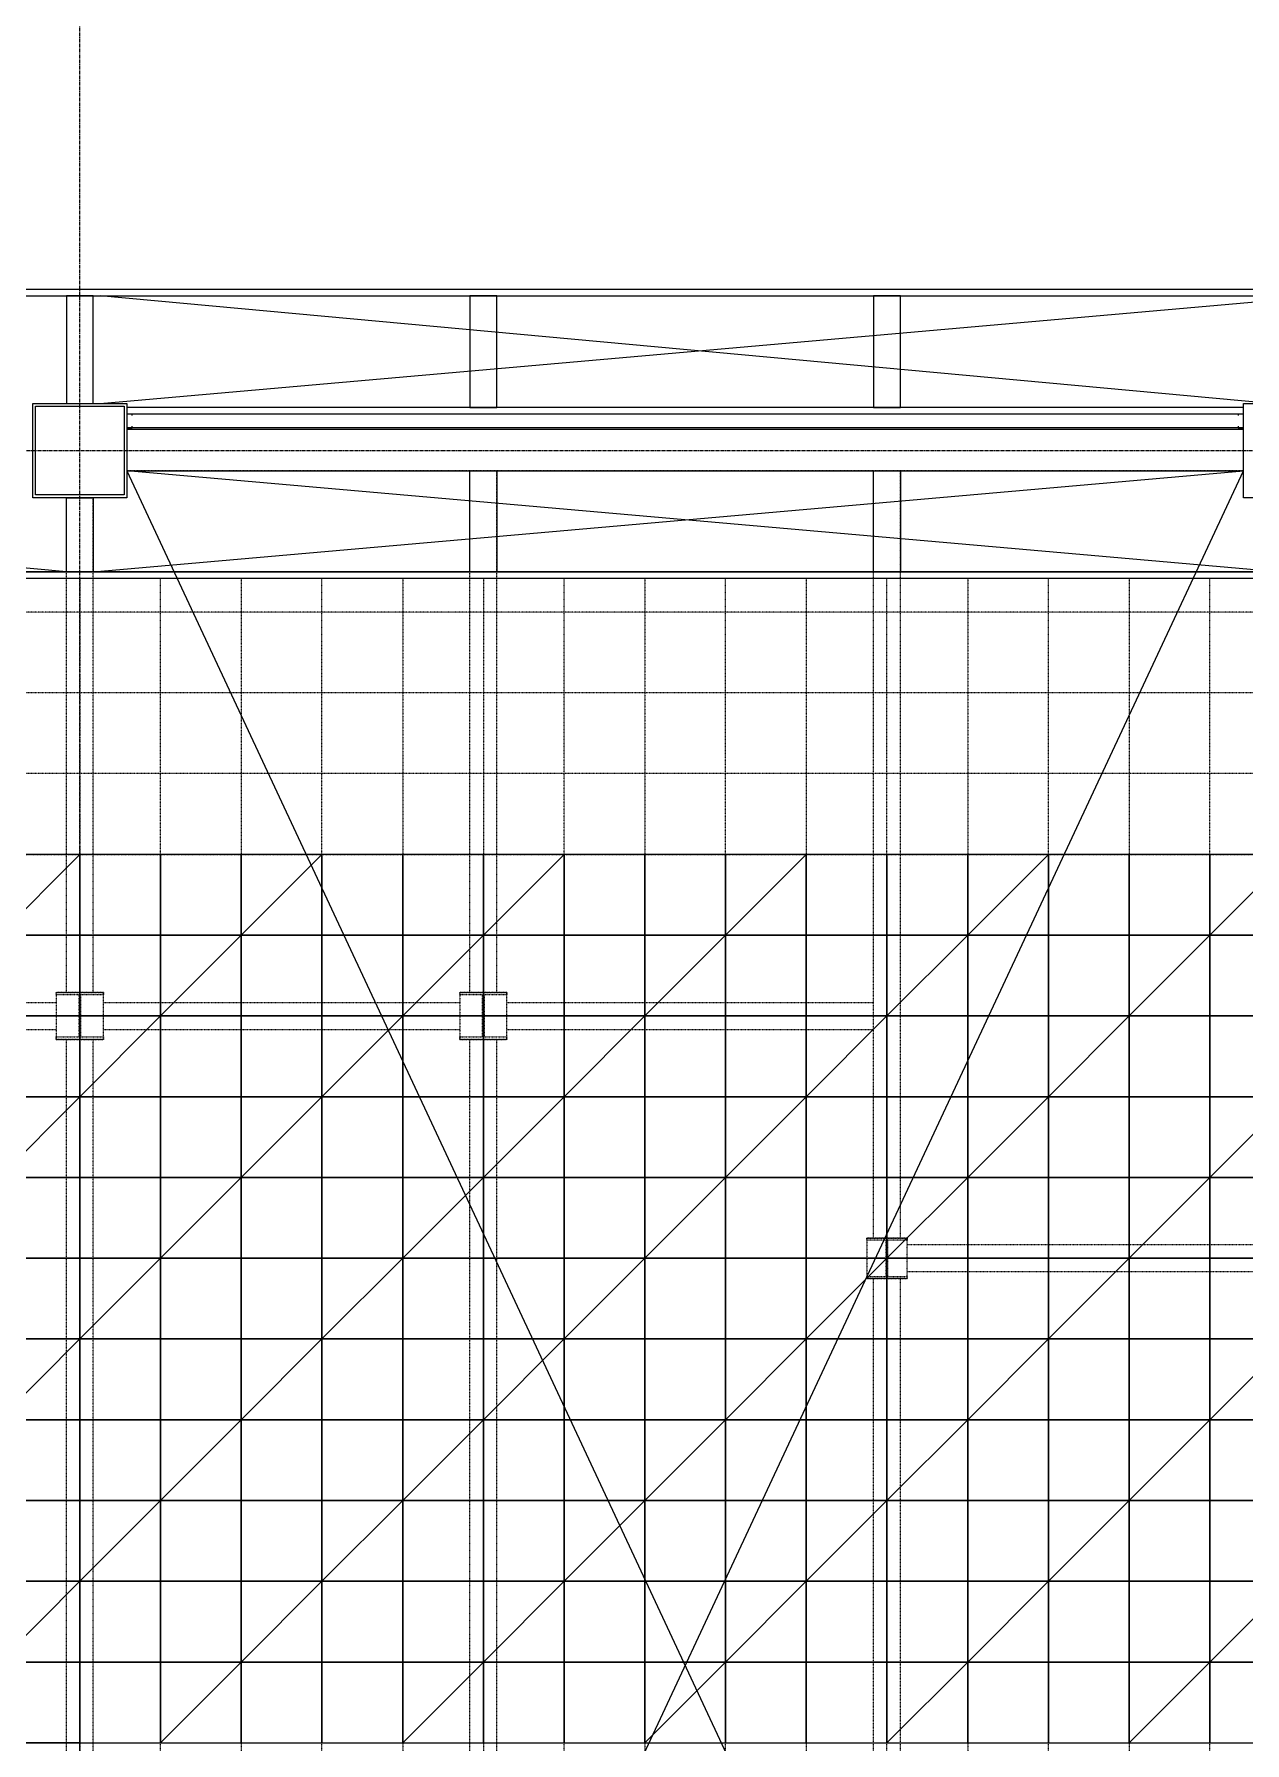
# Model space of a CAD drawing. Extents: x 73996 to 686888, y -9729 to 263202.
# Drawn here: x 417586 to 426586, y 207602 to 220296 of the extents above; entities that cross this region are included whole.
import ezdxf

# ---------------------------------------------------------------- set-up
doc = ezdxf.new("R2010")
doc.units = 0
doc.header["$LTSCALE"] = 20
doc.linetypes.add('Data Center Layout_L20$0$CENTER', pattern=[2, 1.25, -0.25, 0.25, -0.25])
doc.linetypes.add('Data Center Layout_L20$0$DOTK1', pattern=[0.1, 0.05, -0.05])
for name, color, linetype, lineweight in [('Data Center Layout_L20$0$$ALDG', 252, 'Data Center Layout_L20$0$DOTK1', 0), ('Data Center Layout_L20$0$$ALDG-P', 252, 'Continuous', 0), ('Data Center Layout_L20$0$$AREA-RC', 252, 'Continuous', 0), ('Data Center Layout_L20$0$$OOBIKI', 252, 'Data Center Layout_L20$0$DOTK1', 0), ('Data Center Layout_L20$0$ARC', 252, 'Continuous', 0), ('Data Center Layout_L20$0$H-SIN', 252, 'Data Center Layout_L20$0$CENTER', 9), ('Data Center Layout_L20$0$HOJO1', 252, 'Continuous', 0)]:
    doc.layers.add(name, color=color, linetype=linetype, lineweight=lineweight)

# ---------------------------------------------------------------- blocks, each defined once
blk = doc.blocks.new('Data Center Layout_L20$0$BLANK')
blk.add_lwpolyline([(0, 0), (600, 0), (600, 600), (0, 600)], close=True)
blk = doc.blocks.new('Data Center Layout_L20$0$45%-AL-G')
blk.add_line((600, 600), (0, 0))
blk.add_lwpolyline([(0, 0), (600, 0), (600, 600), (0, 600)], close=True)
blk = doc.blocks.new('Data Center Layout_L20$0$A$C80dc7663')
at = {"layer": 'Data Center Layout_L20$0$$ALDG'}
for p, q in [((459940.24, 183095.59), (459940.24, 166395.59)), ((460540.24, 148995.59), (460540.24, 183095.59)), ((461140.24, 183095.59), (461140.24, 148995.59)), ((461740.24, 148995.59), (461740.24, 183095.59)), ((462340.24, 183095.59), (462340.24, 148995.59)), ((462940.24, 183095.59), (462940.24, 148995.59)), ((463540.24, 148995.59), (463540.24, 183095.59)), ((464140.24, 183095.59), (464140.24, 148995.59)), ((464740.24, 148995.59), (464740.24, 183095.59)), ((465340.24, 183095.59), (465340.24, 148995.59)), ((465940.24, 148995.59), (465940.24, 183095.59)), ((466540.24, 183095.59), (466540.24, 148995.59)), ((467140.24, 148995.59), (467140.24, 183095.59)), ((467740.24, 183095.59), (467740.24, 148995.59)), ((468340.24, 148995.59), (468340.24, 183095.59)), ((480590.24, 182845.59), (433390.24, 182845.59)), ((490090.24, 182245.59), (334590.24, 182245.59)), ((490090.24, 181645.59), (339340.24, 181645.59)), ((339340.24, 181045.59), (490090.24, 181045.59)), ((490090.24, 180445.59), (339340.24, 180445.59)), ((531290.24, 179845.59), (334590.24, 179845.59)), ((334590.24, 179245.59), (531290.24, 179245.59)), ((531290.24, 178645.59), (334590.24, 178645.59)), ((334590.24, 178045.59), (531290.24, 178045.59)), ((334590.24, 177445.59), (531290.24, 177445.59)), ((531290.24, 176845.59), (334590.24, 176845.59)), ((334590.24, 176245.59), (531290.24, 176245.59)), ((531290.24, 175645.59), (334590.24, 175645.59)), ((531290.24, 175045.59), (334590.24, 175045.59)), ((334590.24, 174445.59), (531290.24, 174445.59))]:
    blk.add_line(p, q, dxfattribs=at)
at = {"layer": 'Data Center Layout_L20$0$$ALDG-P'}
blk.add_lwpolyline([(423940.24, 172045.59), (486940.24, 172045.59), (486940.24, 181045.59), (423940.24, 181045.59)], close=True, dxfattribs=at)
at = {"layer": 'Data Center Layout_L20$0$$AREA-RC'}
for points in [[(433390.24, 183145.59), (478490.24, 183145.59), (478490.24, 184365.59), (480590.24, 184365.59), (480590.24, 182515.59), (487390.24, 182515.59), (487390.24, 184203.09), (490090.24, 184203.09), (490090.24, 179845.59), (493690.24, 179845.59), (493690.24, 183145.59), (523378.24, 183145.59)], [(500140.24, 170245.59), (486940.24, 170245.59), (486940.24, 181045.59), (423940.24, 181045.59)]]:
    blk.add_lwpolyline(points, dxfattribs=at)
at = {"layer": 'Data Center Layout_L20$0$$OOBIKI'}
for p, q in [((468590.24, 183895.59), (460290.24, 183895.59)), ((462840.24, 180020.59), (462840.24, 183895.59)), ((463040.24, 180020.59), (463040.24, 183895.59)), ((465840.24, 178195.59), (465840.24, 183895.59)), ((466040.24, 178195.59), (466040.24, 183895.59)), ((459840.24, 180020.59), (459840.24, 183695.59)), ((460040.24, 180020.59), (460040.24, 183695.59)), ((457115.24, 179945.59), (459765.24, 179945.59)), ((460115.24, 179945.59), (462765.24, 179945.59)), ((463115.24, 179945.59), (465840.24, 179945.59)), ((457115.24, 179745.59), (459765.24, 179745.59)), ((460115.24, 179745.59), (462765.24, 179745.59)), ((463115.24, 179745.59), (465840.24, 179745.59)), ((459840.24, 169220.59), (459840.24, 179670.59)), ((460040.24, 169220.59), (460040.24, 179670.59)), ((462840.24, 169220.59), (462840.24, 179670.59)), ((463040.24, 169220.59), (463040.24, 179670.59)), ((468790.24, 178145.59), (466090.24, 178145.59)), ((465840.24, 172195.59), (465840.24, 177895.59)), ((466040.24, 172195.59), (466040.24, 177895.59)), ((466090.24, 177945.59), (468790.24, 177945.59))]:
    blk.add_line(p, q, dxfattribs=at)
at = {"layer": 'Data Center Layout_L20$0$$OOBIKI', "linetype": 'Data Center Layout_L20$0$DOTK1'}
for points in [[(459765.24, 180020.59), (460115.24, 180020.59), (460115.24, 180001.59), (459946.24, 180001.59), (459946.24, 179689.59), (460115.24, 179689.59), (460115.24, 179670.59), (459765.24, 179670.59), (459765.24, 179689.59), (459934.24, 179689.59), (459934.24, 180001.59), (459765.24, 180001.59)], [(462765.24, 180020.59), (463115.24, 180020.59), (463115.24, 180001.59), (462946.24, 180001.59), (462946.24, 179689.59), (463115.24, 179689.59), (463115.24, 179670.59), (462765.24, 179670.59), (462765.24, 179689.59), (462934.24, 179689.59), (462934.24, 180001.59), (462765.24, 180001.59)], [(465790.24, 178195.59), (466090.24, 178195.59), (466090.24, 178180.59), (465945.24, 178180.59), (465945.24, 177910.59), (466090.24, 177910.59), (466090.24, 177895.59), (465790.24, 177895.59), (465790.24, 177910.59), (465935.24, 177910.59), (465935.24, 178180.59), (465790.24, 178180.59)]]:
    blk.add_lwpolyline(points, close=True, dxfattribs=at)
at = {"layer": 'Data Center Layout_L20$0$$OOBIKI'}
for points in [[(459765.24, 179670.59), (460115.24, 179670.59), (460115.24, 180020.59), (459765.24, 180020.59)], [(462765.24, 179670.59), (463115.24, 179670.59), (463115.24, 180020.59), (462765.24, 180020.59)], [(465790.24, 177895.59), (466090.24, 177895.59), (466090.24, 178195.59), (465790.24, 178195.59)]]:
    blk.add_lwpolyline(points, close=True, dxfattribs=at)
at = {"layer": 'Data Center Layout_L20$0$ARC'}
for p, q in [((459440.24, 185245.59), (478540.24, 185245.59)), ((459440.24, 185195.59), (478490.24, 185195.59)), ((468790.24, 184395.59), (460090.24, 185195.59)), ((460090.24, 184395.59), (468790.24, 185160.59)), ((468590.24, 184365.59), (460290.24, 184365.59)), ((468590.24, 184315.59), (460290.24, 184315.59)), ((468590.24, 184215.59), (460290.24, 184215.59)), ((468590.24, 184203.09), (460290.24, 184203.09)), ((459840.24, 183145.59), (451290.24, 183895.59)), ((460040.24, 183145.59), (468590.24, 183895.59)), ((460290.24, 183895.59), (468590.24, 183895.59)), ((468840.24, 183145.59), (460290.24, 183895.59)), ((478490.24, 183145.59), (433390.24, 183145.59)), ((478540.24, 183095.59), (433390.24, 183095.59))]:
    blk.add_line(p, q, dxfattribs=at)
for points in [[(459840.24, 184395.59), (460040.24, 184395.59), (460040.24, 185195.59), (459840.24, 185195.59)], [(462840.24, 184365.59), (463040.24, 184365.59), (463040.24, 185195.59), (462840.24, 185195.59)], [(465840.24, 184365.59), (466040.24, 184365.59), (466040.24, 185195.59), (465840.24, 185195.59)], [(459590.24, 183695.59), (459590.24, 184395.59), (460290.24, 184395.59), (460290.24, 183695.59)], [(459610.24, 183715.59), (459610.24, 184375.59), (460270.24, 184375.59), (460270.24, 183715.59)], [(468590.24, 183695.59), (468590.24, 184395.59), (469290.24, 184395.59), (469290.24, 183695.59)], [(462840.24, 183895.59), (463040.24, 183895.59), (463040.24, 183145.59), (462840.24, 183145.59)], [(465840.24, 183895.59), (466040.24, 183895.59), (466040.24, 183145.59), (465840.24, 183145.59)], [(459840.24, 183695.59), (460040.24, 183695.59), (460040.24, 183145.59), (459840.24, 183145.59)]]:
    blk.add_lwpolyline(points, close=True, dxfattribs=at)
for points in [[(460330.24, 184305.59), (460330.24, 184315.59), (460290.24, 184315.59), (460290.24, 184215.59), (460330.24, 184215.59), (460330.24, 184225.59)], [(468550.24, 184225.59), (468550.24, 184215.59), (468590.24, 184215.59), (468590.24, 184315.59), (468550.24, 184315.59), (468550.24, 184305.59)]]:
    blk.add_lwpolyline(points, dxfattribs=at)
at = {"layer": 'Data Center Layout_L20$0$H-SIN'}
for p, q in [((459940.24, 124521.53), (459940.24, 230045.59)), ((294307.41, 184045.59), (588940.24, 184045.59)), ((294307.41, 178045.59), (588940.24, 178045.59))]:
    blk.add_line(p, q, dxfattribs=at)
at = {"layer": 'Data Center Layout_L20$0$HOJO1'}
for p, q in [((460290.24, 183895.59), (468590.24, 166145.59)), ((460290.24, 166145.59), (468590.24, 183895.59))]:
    blk.add_line(p, q, dxfattribs=at)
at = {"layer": 'Data Center Layout_L20$0$$ALDG-P'}
for name, p in [('Data Center Layout_L20$0$45%-AL-G', (459340.24, 180445.59)), ('Data Center Layout_L20$0$BLANK', (459940.24, 180445.59)), ('Data Center Layout_L20$0$BLANK', (460540.24, 180445.59)), ('Data Center Layout_L20$0$45%-AL-G', (461140.24, 180445.59)), ('Data Center Layout_L20$0$BLANK', (461740.24, 180445.59)), ('Data Center Layout_L20$0$BLANK', (462340.24, 180445.59)), ('Data Center Layout_L20$0$45%-AL-G', (462940.24, 180445.59)), ('Data Center Layout_L20$0$BLANK', (463540.24, 180445.59)), ('Data Center Layout_L20$0$BLANK', (464140.24, 180445.59)), ('Data Center Layout_L20$0$45%-AL-G', (464740.24, 180445.59)), ('Data Center Layout_L20$0$BLANK', (465340.24, 180445.59)), ('Data Center Layout_L20$0$BLANK', (465940.24, 180445.59)), ('Data Center Layout_L20$0$45%-AL-G', (466540.24, 180445.59)), ('Data Center Layout_L20$0$BLANK', (467140.24, 180445.59)), ('Data Center Layout_L20$0$BLANK', (467740.24, 180445.59)), ('Data Center Layout_L20$0$45%-AL-G', (468340.24, 180445.59)), ('Data Center Layout_L20$0$BLANK', (459340.24, 179845.59)), ('Data Center Layout_L20$0$BLANK', (459940.24, 179845.59)), ('Data Center Layout_L20$0$45%-AL-G', (460540.24, 179845.59)), ('Data Center Layout_L20$0$BLANK', (461140.24, 179845.59)), ('Data Center Layout_L20$0$BLANK', (461740.24, 179845.59)), ('Data Center Layout_L20$0$45%-AL-G', (462340.24, 179845.59)), ('Data Center Layout_L20$0$BLANK', (462940.24, 179845.59)), ('Data Center Layout_L20$0$BLANK', (463540.24, 179845.59)), ('Data Center Layout_L20$0$45%-AL-G', (464140.24, 179845.59)), ('Data Center Layout_L20$0$BLANK', (464740.24, 179845.59)), ('Data Center Layout_L20$0$BLANK', (465340.24, 179845.59)), ('Data Center Layout_L20$0$45%-AL-G', (465940.24, 179845.59)), ('Data Center Layout_L20$0$BLANK', (466540.24, 179845.59)), ('Data Center Layout_L20$0$BLANK', (467140.24, 179845.59)), ('Data Center Layout_L20$0$45%-AL-G', (467740.24, 179845.59)), ('Data Center Layout_L20$0$BLANK', (468340.24, 179845.59)), ('Data Center Layout_L20$0$BLANK', (459340.24, 179245.59)), ('Data Center Layout_L20$0$45%-AL-G', (459940.24, 179245.59)), ('Data Center Layout_L20$0$BLANK', (460540.24, 179245.59)), ('Data Center Layout_L20$0$BLANK', (461140.24, 179245.59)), ('Data Center Layout_L20$0$45%-AL-G', (461740.24, 179245.59)), ('Data Center Layout_L20$0$BLANK', (462340.24, 179245.59)), ('Data Center Layout_L20$0$BLANK', (462940.24, 179245.59)), ('Data Center Layout_L20$0$45%-AL-G', (463540.24, 179245.59)), ('Data Center Layout_L20$0$BLANK', (464140.24, 179245.59)), ('Data Center Layout_L20$0$BLANK', (464740.24, 179245.59)), ('Data Center Layout_L20$0$45%-AL-G', (465340.24, 179245.59)), ('Data Center Layout_L20$0$BLANK', (465940.24, 179245.59)), ('Data Center Layout_L20$0$BLANK', (466540.24, 179245.59)), ('Data Center Layout_L20$0$45%-AL-G', (467140.24, 179245.59)), ('Data Center Layout_L20$0$BLANK', (467740.24, 179245.59)), ('Data Center Layout_L20$0$BLANK', (468340.24, 179245.59)), ('Data Center Layout_L20$0$45%-AL-G', (459340.24, 178645.59)), ('Data Center Layout_L20$0$BLANK', (459940.24, 178645.59)), ('Data Center Layout_L20$0$BLANK', (460540.24, 178645.59)), ('Data Center Layout_L20$0$45%-AL-G', (461140.24, 178645.59)), ('Data Center Layout_L20$0$BLANK', (461740.24, 178645.59)), ('Data Center Layout_L20$0$BLANK', (462340.24, 178645.59)), ('Data Center Layout_L20$0$45%-AL-G', (462940.24, 178645.59)), ('Data Center Layout_L20$0$BLANK', (463540.24, 178645.59)), ('Data Center Layout_L20$0$BLANK', (464140.24, 178645.59)), ('Data Center Layout_L20$0$45%-AL-G', (464740.24, 178645.59)), ('Data Center Layout_L20$0$BLANK', (465340.24, 178645.59)), ('Data Center Layout_L20$0$BLANK', (465940.24, 178645.59)), ('Data Center Layout_L20$0$45%-AL-G', (466540.24, 178645.59)), ('Data Center Layout_L20$0$BLANK', (467140.24, 178645.59)), ('Data Center Layout_L20$0$BLANK', (467740.24, 178645.59)), ('Data Center Layout_L20$0$45%-AL-G', (468340.24, 178645.59)), ('Data Center Layout_L20$0$BLANK', (459340.24, 178045.59)), ('Data Center Layout_L20$0$BLANK', (459940.24, 178045.59)), ('Data Center Layout_L20$0$45%-AL-G', (460540.24, 178045.59)), ('Data Center Layout_L20$0$BLANK', (461140.24, 178045.59)), ('Data Center Layout_L20$0$BLANK', (461740.24, 178045.59)), ('Data Center Layout_L20$0$45%-AL-G', (462340.24, 178045.59)), ('Data Center Layout_L20$0$BLANK', (462940.24, 178045.59)), ('Data Center Layout_L20$0$BLANK', (463540.24, 178045.59)), ('Data Center Layout_L20$0$45%-AL-G', (464140.24, 178045.59)), ('Data Center Layout_L20$0$BLANK', (464740.24, 178045.59)), ('Data Center Layout_L20$0$BLANK', (465340.24, 178045.59)), ('Data Center Layout_L20$0$45%-AL-G', (465940.24, 178045.59)), ('Data Center Layout_L20$0$BLANK', (466540.24, 178045.59)), ('Data Center Layout_L20$0$BLANK', (467140.24, 178045.59)), ('Data Center Layout_L20$0$45%-AL-G', (467740.24, 178045.59)), ('Data Center Layout_L20$0$BLANK', (468340.24, 178045.59)), ('Data Center Layout_L20$0$BLANK', (459340.24, 177445.59)), ('Data Center Layout_L20$0$45%-AL-G', (459940.24, 177445.59)), ('Data Center Layout_L20$0$BLANK', (460540.24, 177445.59)), ('Data Center Layout_L20$0$BLANK', (461140.24, 177445.59)), ('Data Center Layout_L20$0$45%-AL-G', (461740.24, 177445.59)), ('Data Center Layout_L20$0$BLANK', (462340.24, 177445.59)), ('Data Center Layout_L20$0$BLANK', (462940.24, 177445.59)), ('Data Center Layout_L20$0$45%-AL-G', (463540.24, 177445.59)), ('Data Center Layout_L20$0$BLANK', (464140.24, 177445.59)), ('Data Center Layout_L20$0$BLANK', (464740.24, 177445.59)), ('Data Center Layout_L20$0$45%-AL-G', (465340.24, 177445.59)), ('Data Center Layout_L20$0$BLANK', (465940.24, 177445.59)), ('Data Center Layout_L20$0$BLANK', (466540.24, 177445.59)), ('Data Center Layout_L20$0$45%-AL-G', (467140.24, 177445.59)), ('Data Center Layout_L20$0$BLANK', (467740.24, 177445.59)), ('Data Center Layout_L20$0$BLANK', (468340.24, 177445.59)), ('Data Center Layout_L20$0$45%-AL-G', (459340.24, 176845.59)), ('Data Center Layout_L20$0$BLANK', (459940.24, 176845.59)), ('Data Center Layout_L20$0$BLANK', (460540.24, 176845.59)), ('Data Center Layout_L20$0$45%-AL-G', (461140.24, 176845.59)), ('Data Center Layout_L20$0$BLANK', (461740.24, 176845.59)), ('Data Center Layout_L20$0$BLANK', (462340.24, 176845.59)), ('Data Center Layout_L20$0$45%-AL-G', (462940.24, 176845.59)), ('Data Center Layout_L20$0$BLANK', (463540.24, 176845.59)), ('Data Center Layout_L20$0$BLANK', (464140.24, 176845.59)), ('Data Center Layout_L20$0$45%-AL-G', (464740.24, 176845.59)), ('Data Center Layout_L20$0$BLANK', (465340.24, 176845.59)), ('Data Center Layout_L20$0$BLANK', (465940.24, 176845.59)), ('Data Center Layout_L20$0$45%-AL-G', (466540.24, 176845.59)), ('Data Center Layout_L20$0$BLANK', (467140.24, 176845.59)), ('Data Center Layout_L20$0$BLANK', (467740.24, 176845.59)), ('Data Center Layout_L20$0$45%-AL-G', (468340.24, 176845.59)), ('Data Center Layout_L20$0$BLANK', (459340.24, 176245.59)), ('Data Center Layout_L20$0$BLANK', (459940.24, 176245.59)), ('Data Center Layout_L20$0$45%-AL-G', (460540.24, 176245.59)), ('Data Center Layout_L20$0$BLANK', (461140.24, 176245.59)), ('Data Center Layout_L20$0$BLANK', (461740.24, 176245.59)), ('Data Center Layout_L20$0$45%-AL-G', (462340.24, 176245.59)), ('Data Center Layout_L20$0$BLANK', (462940.24, 176245.59)), ('Data Center Layout_L20$0$BLANK', (463540.24, 176245.59)), ('Data Center Layout_L20$0$45%-AL-G', (464140.24, 176245.59)), ('Data Center Layout_L20$0$BLANK', (464740.24, 176245.59)), ('Data Center Layout_L20$0$BLANK', (465340.24, 176245.59)), ('Data Center Layout_L20$0$45%-AL-G', (465940.24, 176245.59)), ('Data Center Layout_L20$0$BLANK', (466540.24, 176245.59)), ('Data Center Layout_L20$0$BLANK', (467140.24, 176245.59)), ('Data Center Layout_L20$0$45%-AL-G', (467740.24, 176245.59)), ('Data Center Layout_L20$0$BLANK', (468340.24, 176245.59)), ('Data Center Layout_L20$0$BLANK', (459340.24, 175645.59)), ('Data Center Layout_L20$0$45%-AL-G', (459940.24, 175645.59)), ('Data Center Layout_L20$0$BLANK', (460540.24, 175645.59)), ('Data Center Layout_L20$0$BLANK', (461140.24, 175645.59)), ('Data Center Layout_L20$0$45%-AL-G', (461740.24, 175645.59)), ('Data Center Layout_L20$0$BLANK', (462340.24, 175645.59)), ('Data Center Layout_L20$0$BLANK', (462940.24, 175645.59)), ('Data Center Layout_L20$0$45%-AL-G', (463540.24, 175645.59)), ('Data Center Layout_L20$0$BLANK', (464140.24, 175645.59)), ('Data Center Layout_L20$0$BLANK', (464740.24, 175645.59)), ('Data Center Layout_L20$0$45%-AL-G', (465340.24, 175645.59)), ('Data Center Layout_L20$0$BLANK', (465940.24, 175645.59)), ('Data Center Layout_L20$0$BLANK', (466540.24, 175645.59)), ('Data Center Layout_L20$0$45%-AL-G', (467140.24, 175645.59)), ('Data Center Layout_L20$0$BLANK', (467740.24, 175645.59)), ('Data Center Layout_L20$0$BLANK', (468340.24, 175645.59)), ('Data Center Layout_L20$0$45%-AL-G', (459340.24, 175045.59)), ('Data Center Layout_L20$0$BLANK', (459940.24, 175045.59)), ('Data Center Layout_L20$0$BLANK', (460540.24, 175045.59)), ('Data Center Layout_L20$0$45%-AL-G', (461140.24, 175045.59)), ('Data Center Layout_L20$0$BLANK', (461740.24, 175045.59)), ('Data Center Layout_L20$0$BLANK', (462340.24, 175045.59)), ('Data Center Layout_L20$0$45%-AL-G', (462940.24, 175045.59)), ('Data Center Layout_L20$0$BLANK', (463540.24, 175045.59)), ('Data Center Layout_L20$0$BLANK', (464140.24, 175045.59)), ('Data Center Layout_L20$0$45%-AL-G', (464740.24, 175045.59)), ('Data Center Layout_L20$0$BLANK', (465340.24, 175045.59)), ('Data Center Layout_L20$0$BLANK', (465940.24, 175045.59)), ('Data Center Layout_L20$0$45%-AL-G', (466540.24, 175045.59)), ('Data Center Layout_L20$0$BLANK', (467140.24, 175045.59)), ('Data Center Layout_L20$0$BLANK', (467740.24, 175045.59)), ('Data Center Layout_L20$0$45%-AL-G', (468340.24, 175045.59)), ('Data Center Layout_L20$0$BLANK', (459340.24, 174445.59)), ('Data Center Layout_L20$0$BLANK', (459940.24, 174445.59)), ('Data Center Layout_L20$0$45%-AL-G', (460540.24, 174445.59)), ('Data Center Layout_L20$0$BLANK', (461140.24, 174445.59)), ('Data Center Layout_L20$0$BLANK', (461740.24, 174445.59)), ('Data Center Layout_L20$0$45%-AL-G', (462340.24, 174445.59)), ('Data Center Layout_L20$0$BLANK', (462940.24, 174445.59)), ('Data Center Layout_L20$0$BLANK', (463540.24, 174445.59)), ('Data Center Layout_L20$0$45%-AL-G', (464140.24, 174445.59)), ('Data Center Layout_L20$0$BLANK', (464740.24, 174445.59)), ('Data Center Layout_L20$0$BLANK', (465340.24, 174445.59)), ('Data Center Layout_L20$0$45%-AL-G', (465940.24, 174445.59)), ('Data Center Layout_L20$0$BLANK', (466540.24, 174445.59)), ('Data Center Layout_L20$0$BLANK', (467140.24, 174445.59)), ('Data Center Layout_L20$0$45%-AL-G', (467740.24, 174445.59)), ('Data Center Layout_L20$0$BLANK', (468340.24, 174445.59)), ('Data Center Layout_L20$0$BLANK', (459340.24, 173845.59))]:
    blk.add_blockref(name, p, dxfattribs=at)
blk = doc.blocks.new('Data Center Layout_L20')
blk.add_blockref('Data Center Layout_L20$0$A$C80dc7663', (-42015, 33157))

msp = doc.modelspace()

# ---------------------------------------------------------------- block references
msp.add_blockref('Data Center Layout_L20', (0, 0))

doc.saveas('drawing.dxf')
